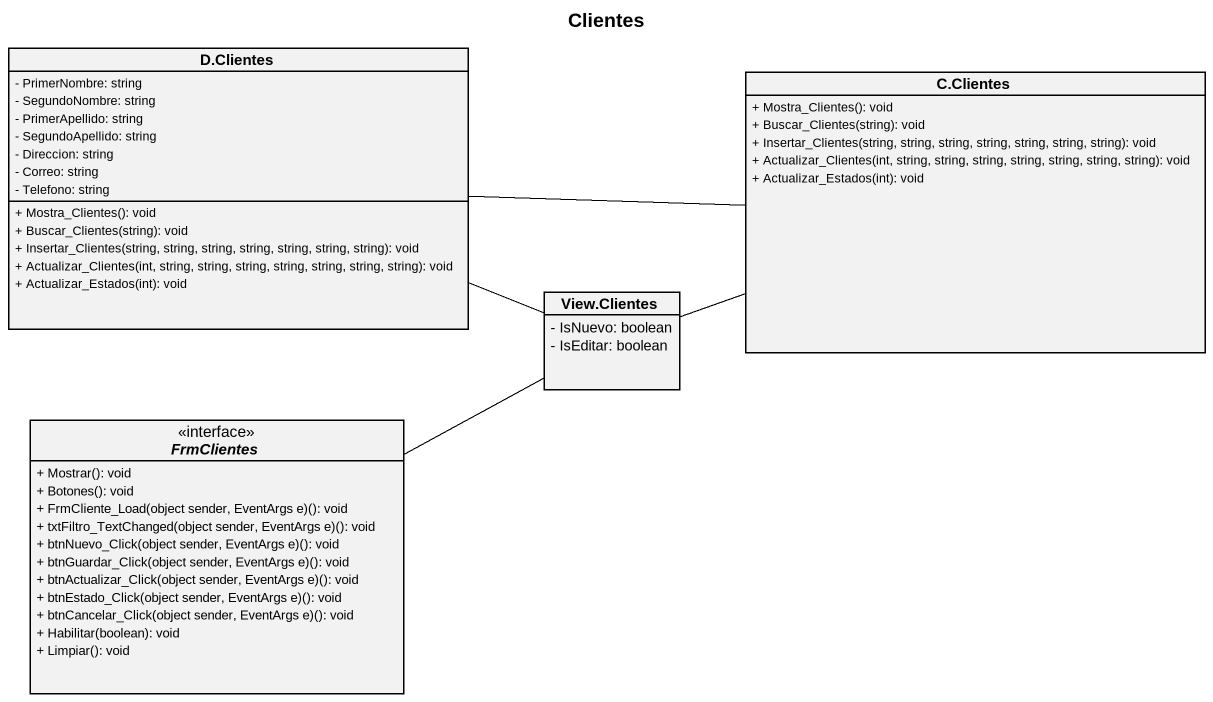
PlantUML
@startuml
title Clientes
hide circle
hide empty members
skinparam classAttributeIconSize 0
class "D.Clientes" as D_Clientes {
  - PrimerNombre: string
  - SegundoNombre: string
  - PrimerApellido: string
  - SegundoApellido: string
  - Direccion: string
  - Correo: string
  - Telefono: string
  + Mostra_Clientes(): void
  + Buscar_Clientes(string): void
  + Insertar_Clientes(string, string, string, string, string, string, string): void
  + Actualizar_Clientes(int, string, string, string, string, string, string, string): void
  + Actualizar_Estados(int): void
}
class "C.Clientes" as C_Clientes {
  + Mostra_Clientes(): void
  + Buscar_Clientes(string): void
  + Insertar_Clientes(string, string, string, string, string, string, string): void
  + Actualizar_Clientes(int, string, string, string, string, string, string, string): void
  + Actualizar_Estados(int): void
}
class "View.Clientes" as View_Clientes {
  - IsNuevo: boolean
  - IsEditar: boolean
}
interface FrmClientes {
  + Mostrar(): void
  + Botones(): void
  + FrmCliente_Load(object sender, EventArgs e)(): void
  + txtFiltro_TextChanged(object sender, EventArgs e)(): void
  + btnNuevo_Click(object sender, EventArgs e)(): void
  + btnGuardar_Click(object sender, EventArgs e)(): void
  + btnActualizar_Click(object sender, EventArgs e)(): void
  + btnEstado_Click(object sender, EventArgs e)(): void
  + btnCancelar_Click(object sender, EventArgs e)(): void
  + Habilitar(boolean): void
  + Limpiar(): void
}
D_Clientes -right- C_Clientes
View_Clientes -left- D_Clientes
View_Clientes -right- C_Clientes
View_Clientes -left- FrmClientes
@enduml
